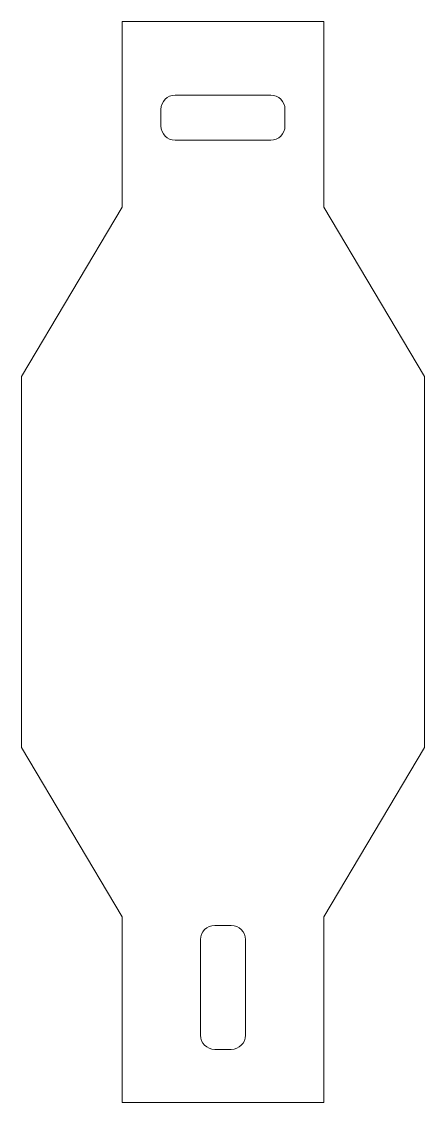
# Model space of a CAD drawing. Header units: centimetres. Extents: x 0 to 3.8, y -10.2 to 0.
import ezdxf

# ---------------------------------------------------------------- set-up
doc = ezdxf.new("R2010")
doc.units = ezdxf.units.CM
doc.header["$MEASUREMENT"] = 0
doc.layers.add('Camada 1', color=7, linetype='Continuous', lineweight=0)

msp = doc.modelspace()

# ---------------------------------------------------------------- linework, layer by layer
at = {"layer": 'Camada 1', "color": 250, "lineweight": 18, "true_color": 0x1d1d1b}
msp.add_lwpolyline([(3.8, -3.35), (3.8, -6.85), (2.85, -8.45), (2.85, -10.2), (0.95, -10.2), (0.95, -8.45), (0, -6.85), (0, -3.35), (0.95, -1.75), (0.95, 0), (2.85, 0), (2.85, -1.75)], close=True, dxfattribs=at)
for points in [[(2.351, -1.119), (2.351, -1.119), (1.449, -1.119), (1.449, -1.119), (1.375, -1.119), (1.315, -1.059), (1.315, -0.985), (1.315, -0.985), (1.315, -0.829), (1.315, -0.829), (1.315, -0.754), (1.375, -0.694), (1.449, -0.694), (1.449, -0.694), (2.351, -0.694), (2.351, -0.694), (2.425, -0.694), (2.485, -0.754), (2.485, -0.829), (2.485, -0.829), (2.485, -0.985), (2.485, -0.985), (2.485, -1.059), (2.425, -1.119), (2.351, -1.119)], [(2.112, -8.664), (2.112, -8.664), (2.112, -9.566), (2.112, -9.566), (2.112, -9.64), (2.052, -9.7), (1.978, -9.7), (1.978, -9.7), (1.822, -9.7), (1.822, -9.7), (1.748, -9.7), (1.687, -9.64), (1.687, -9.566), (1.687, -9.566), (1.687, -8.664), (1.687, -8.664), (1.687, -8.59), (1.748, -8.53), (1.822, -8.53), (1.822, -8.53), (1.978, -8.53), (1.978, -8.53), (2.052, -8.53), (2.112, -8.59), (2.112, -8.664)]]:
    msp.add_open_spline(points, degree=3, knots=[0, 0, 0, 0, 1, 1, 1, 2, 2, 2, 3, 3, 3, 4, 4, 4, 5, 5, 5, 6, 6, 6, 7, 7, 7, 8, 8, 8, 8], dxfattribs=at)

doc.saveas('drawing.dxf')
